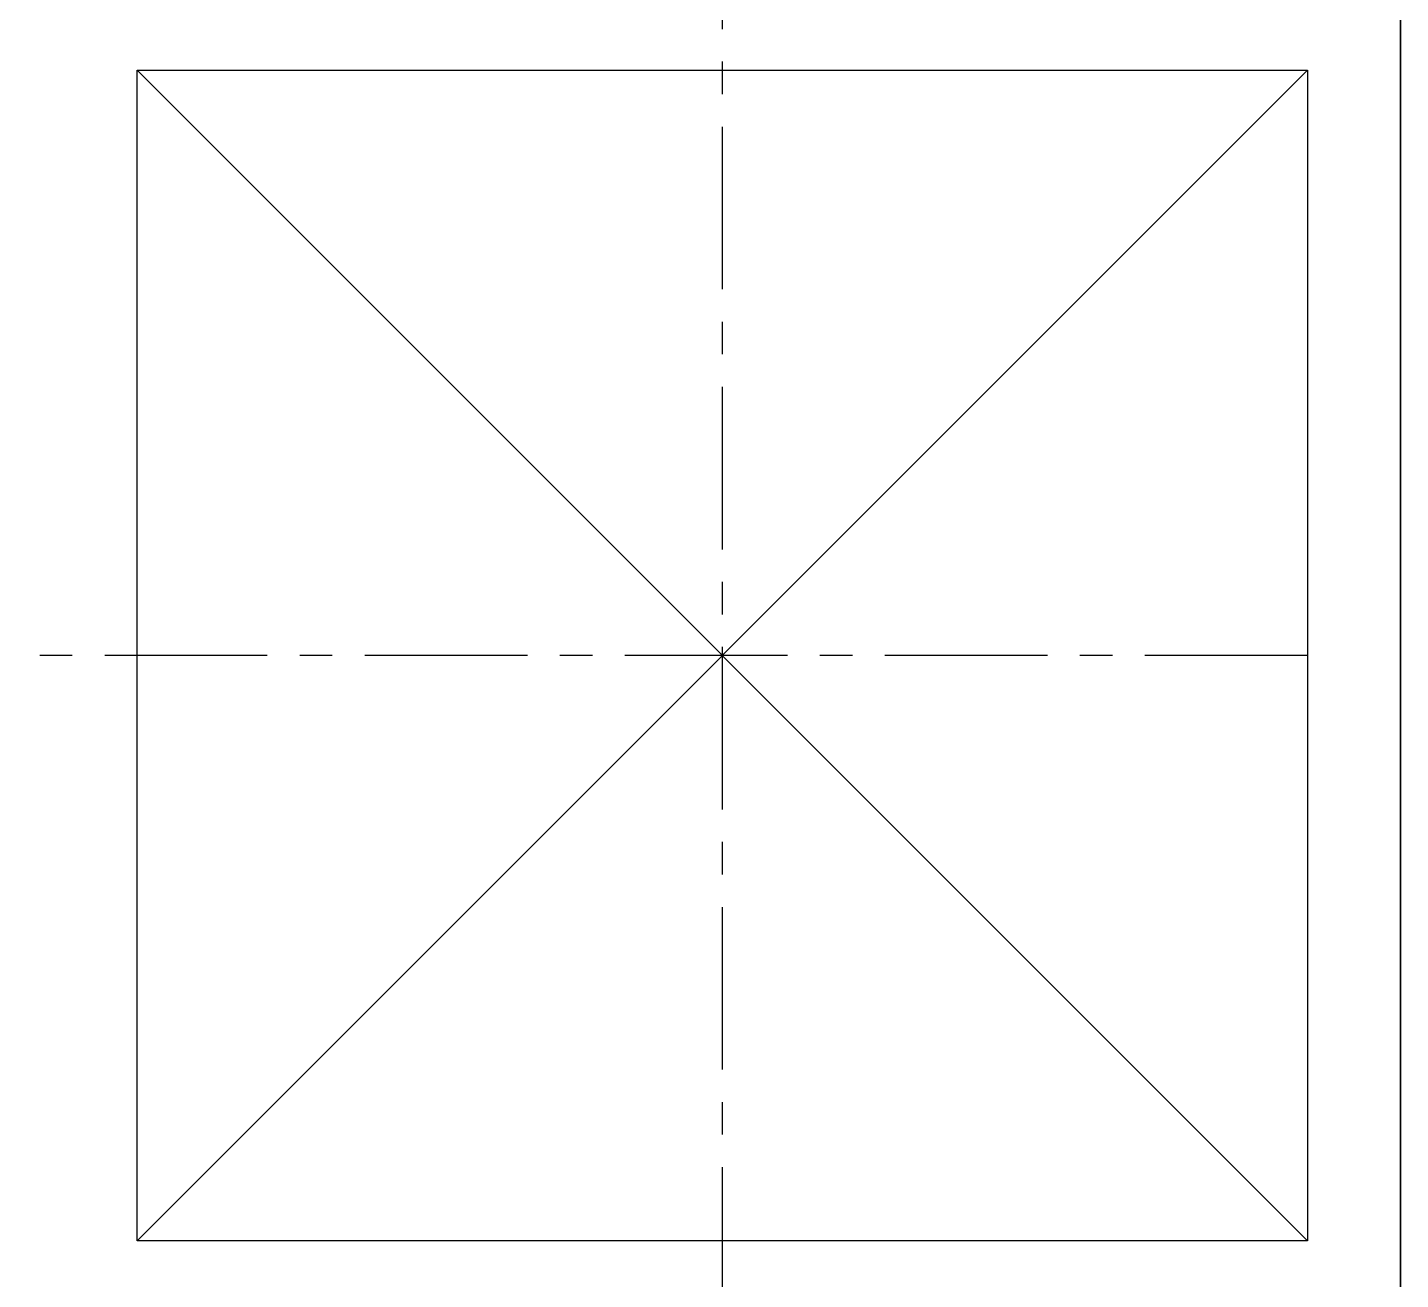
# Model space of a CAD drawing. Extents: x -668440 to 1010955, y -1678500 to 210463.
# Drawn here: x -547837 to -526717, y -923007 to -903753 of the extents above; entities that cross this region are included whole.
import ezdxf

# ---------------------------------------------------------------- set-up
doc = ezdxf.new("R2010")
doc.units = 0
doc.header["$MEASUREMENT"] = 0
doc.linetypes.add('CENTER', pattern=[2, 1.25, -0.25, 0.25, -0.25])
doc.layers.get('0').update_dxf_attribs({"color": 3, "linetype": 'CONTINUOUS'})
doc.layers.add('00_ADDL', color=253, linetype='CONTINUOUS', plot=False)
doc.layers.add('100', color=5, linetype='CENTER')
doc.layers.add('_1-1_L-CL', color=3, linetype='CONTINUOUS')

# ---------------------------------------------------------------- blocks, each defined once
blk = doc.blocks.new('剛接合部C1Y')
at = {"layer": '00_ADDL'}
for p, q in [((-219741.54476, -397002.59222), (-219741.54476, -392142.59222)), ((-221684.62063, -395065.92555), (-219884.62063, -396865.92555)), ((-219884.62063, -395065.92555), (-221684.62063, -396865.92555))]:
    blk.add_line(p, q, dxfattribs=at)
blk.add_lwpolyline([(-221684.62063, -396865.92555), (-221684.62063, -395065.92555), (-219884.62063, -395065.92555), (-219884.62063, -396865.92555)], close=True, dxfattribs=at)
at = {"layer": '100', "linetype": 'CENTER', "ltscale": 200}
for p, q in [((-220784.62063, -397002.59222), (-220784.62063, -393132.59222)), ((-219884.62063, -395965.92555), (-225684.62063, -395965.92555))]:
    blk.add_line(p, q, dxfattribs=at)
at = {"layer": '_1-1_L-CL'}
blk.add_line((-219741.54476, -392142.59222), (-219741.54476, -399027.59222), dxfattribs=at)

msp = doc.modelspace()

# ---------------------------------------------------------------- block references
at = {"xscale": 10, "yscale": 10, "zscale": 10}
msp.add_blockref('剛接合部C1Y', (1670698.6842, 3046247.35843, 5600), dxfattribs=at)

doc.saveas('drawing.dxf')
